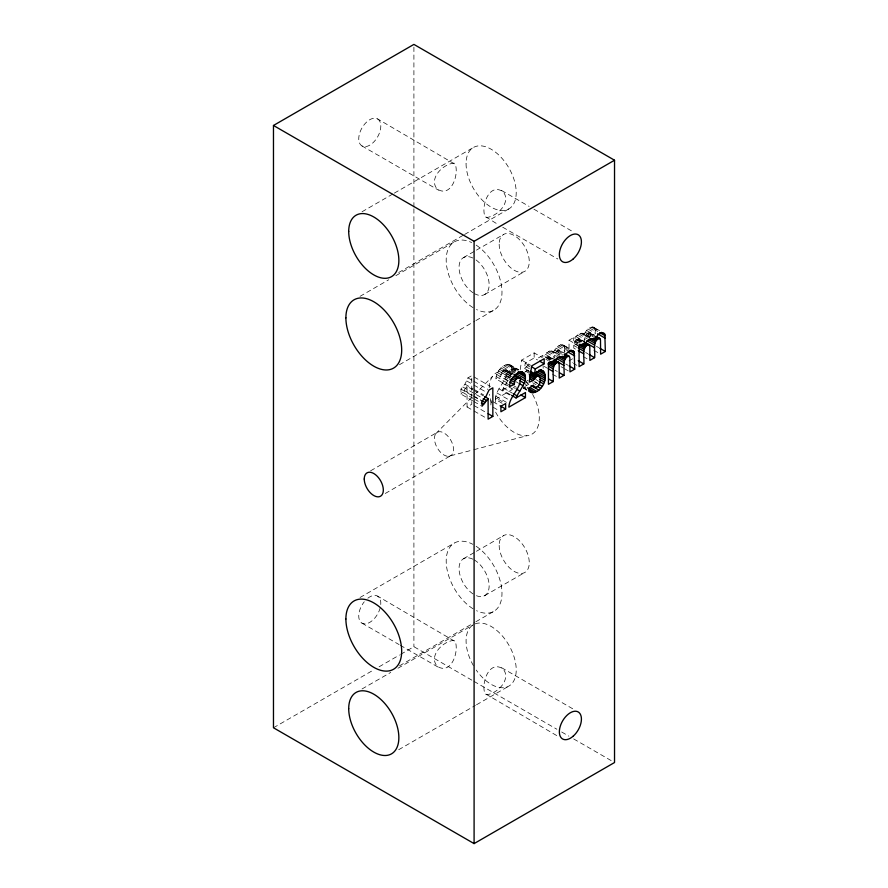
<?xml version="1.0" encoding="UTF-8"?>
<svg xmlns="http://www.w3.org/2000/svg" width="888" height="888" viewBox="0 0 888 888"><rect width="100%" height="100%" fill="white"/><g stroke="black" fill="none" stroke-linecap="round" stroke-linejoin="round"><path stroke-width="0.67" stroke-dasharray="4.44 3.33" d="M584.382 341.924L578.81 338.705C574.669 339.394 573.515 344.522 573.77 348.085L577.111 350.016M553.934 359.651C553.779 356.11 554.667 351.271 558.641 350.216L559.473 350.605L559.962 354.29M584.559 341.969C584.404 338.428 585.292 333.588 589.266 332.534L594.56 335.498M510.411 394.683L502.508 390.121C504.917 383.183 517.748 370.585 508.669 364.324C501.587 364.957 496.248 372.005 495.881 378.865L508.291 386.025M502.097 403.252L495.326 399.345C495.815 388.6 506.993 381.307 506.937 370.751L506.304 369.919L503.951 370.296L501.598 372.683L500.588 376.69L495.881 378.865M528.959 370.984L524.508 368.409L525.241 363.148L534.154 357.997L537.506 359.929M520.246 369.563L521.667 360.106L534.154 352.891L541.958 357.398M472.649 400.832L460.95 394.072L460.95 389.122L464.968 384.149L467.943 377.877L471.772 375.657L471.772 404.251L467.055 406.981L467.055 386.413L472.904 389.788M568.919 348.307L563.347 345.088L560.65 344.822L557.331 346.709L553.379 352.07L552.458 351.16L549.938 350.982L546.775 352.802L543.989 356.055M589.588 337.606L584.004 334.388L586.546 330.447L589.454 327.961L592.784 326.951L599.555 330.625M577.855 343.09L573.393 340.515C576.423 333.255 583.86 330.347 589.776 337.329M467.055 386.413L460.95 394.072M435.742 433.733L473.26 395.859M474.225 394.894L492.496 376.445M524.508 368.409L527.738 365.634L530.636 364.613M524.797 372.194L526.728 370.562L529.37 370.351M528.227 380.164L525.641 381.74M552.636 358.963L548.174 356.388L545.698 357.564L550.16 360.139M528.826 384.304L523.709 386.968L525.94 388.245M362.038 211.766L393.173 193.795M394.372 193.096L473.415 147.464M398.701 272.505L463.37 235.165M464.568 234.476L508.88 208.891M360.029 296.348L388.689 279.798M395.848 275.668L454.367 241.88M463.458 257.62L475.258 250.816M476.434 250.127L503.574 234.454M484.737 294.483L524.852 271.317M399.478 364.691L474.714 321.256M475.913 320.557L493.817 310.223M538.417 357.897L542.768 355.378L550.682 359.906M569.042 348.462L569.042 340.215L573.393 337.695L581.307 342.224M502.508 390.121L510.722 385.381M370.618 470.807L437.262 432.323M495.326 399.345L511.899 389.776L511.899 384.704M572.582 358.785L569.042 360.839L572.383 362.77M385.281 493.462L450.738 455.677M360.029 597.502L454.367 543.034M463.458 558.774L475.258 551.959M476.434 551.282L503.574 535.608M484.737 595.626L524.852 572.46M273.471 727.772L374.303 669.563M379.098 666.799L399.5 655.011M400.71 654.323L413.908 646.697L472.771 680.685M399.478 665.834L474.714 622.399M475.913 621.711L493.817 611.366M362.038 688.966L390.787 672.383M397.968 668.231L473.415 624.675M398.701 749.705L475.346 705.461M476.545 704.761L508.88 686.102M448.762 456.288A13.487 7.781 60 0 0 448.762 437.218A13.487 7.781 60 0 0 434.465 438.494A13.487 7.781 60 0 0 448.762 456.288L472.56 450.027M473.881 449.683L526.751 435.775M454.201 163.159C443.423 163.57 428.305 178.355 437.051 188.933C450.993 198.424 459.118 174.803 455.289 164.391L377.578 118.914A15.607 9.013 -60 0 0 359.118 135.287A15.607 9.013 -60 0 0 372.627 143.09A15.607 9.013 -60 0 0 377.578 118.914M485.958 217.527C496.736 217.105 511.854 202.331 503.108 191.741C489.166 182.262 481.041 205.872 484.87 216.284L497.935 224.442M454.201 640.359C443.423 640.781 428.305 655.555 437.051 666.144C450.993 675.624 459.118 652.014 455.289 641.602L377.578 596.114M485.958 694.727C496.736 694.316 511.854 679.531 503.108 668.953C489.166 659.462 481.041 683.083 484.87 693.495L557.797 736.208M501.565 190.498L529.104 206.393M533.888 209.157L573.404 231.979M361.971 145.943L438.594 190.187M502.719 227.206L557.797 258.996M592.784 326.951L599.478 330.813M593.983 327.406L599.278 331.069M591.275 327.139L597.968 331.002M594.827 328.493L595.193 330.003L598.534 331.934M589.454 327.961L596.148 331.812M587.956 329.026L595.759 333.533M586.546 330.447L594.35 334.954M589.266 332.534L593.728 335.109M590.098 332.922L590.465 334.154L593.806 336.086M588.078 332.922L593.65 336.141M585.236 332.234L594.15 337.385M587.112 333.655L593.806 337.518M586.213 334.709L590.675 337.274M581.94 333.111L589.743 337.618M585.458 335.997L587.69 337.285M580.563 333.289L587.257 337.151M578.965 334.01L587.179 338.772M577.4 335.12L585.203 339.627M596.425 346.309L598.656 347.596M575.957 336.574L583.76 341.081M578.177 338.75L584.049 342.135M577.366 339.116L581.829 341.691M578.81 338.705L579.775 340.859L582.006 342.146M576.323 339.882L581.895 343.101M593.928 350.327L599.5 353.546M575.402 340.925L578.743 342.857M574.647 342.191L577.988 344.122M569.042 340.215L577.955 345.354M574.148 343.612L577.489 345.543M573.859 345.476L577.2 347.408M585.68 352.514L587.912 353.801M583.183 356.532L588.755 359.751M562.16 344.633L568.853 348.496M563.347 345.088L568.653 348.751M560.65 344.822L568.453 349.328M564.202 346.176L564.568 347.685L567.909 349.617M558.83 345.643L567.743 350.782M557.331 346.709L565.134 351.215M555.921 348.129L564.835 353.28M558.641 350.216L563.924 353.18M557.453 350.605L563.181 353.768M554.611 349.916L562.404 354.423M556.487 351.337L563.181 355.2M555.588 352.392L560.039 354.956M552.458 351.16L559.151 355.022M573.504 363.414L576.845 365.334M551.315 350.793L559.118 355.3M549.938 350.982L557.742 355.478M548.34 351.692L556.554 356.454M546.775 352.802L554.578 357.309M565.8 363.991L568.031 365.279M545.332 354.257L553.135 358.763M548.174 356.388L553.091 359.24M547.552 356.432L553.124 359.651M546.742 356.798L551.193 359.374M548.64 356.665L549.15 358.541L551.381 359.829M561.072 366.722L563.303 368.009M564.413 368.653L568.875 371.228M545.887 359.252L548.118 360.539M555.056 370.196L557.287 371.484M544.255 366.411L547.596 368.342M552.558 374.214L557.009 376.79M521.667 360.106L530.58 365.257M525.241 363.148L529.703 365.723M527.738 365.634L529.958 366.922M526.107 366.8L529.448 368.731M526.728 370.562L528.948 371.85M525.729 371.262L529.082 373.193M535.719 379.365L537.939 380.786M509.812 364.668L518.836 369.874M508.669 364.324L518.625 369.908M511.377 366.311L517.016 369.563M507.337 364.391L517.493 370.252M511.766 367.565L517.404 370.818M505.805 364.846L515.961 370.707M534.942 381.685L537.162 382.972M534.398 381.773L537.74 383.705M511.899 369.108L516.405 371.717M504.073 365.701L515.362 372.216M532.689 382.739L536.03 384.671M511.743 371.073L515.129 373.027M502.475 366.744L513.764 373.26M506.304 369.919L513.075 373.826M505.294 369.774L513.186 374.325M526.007 382.029L528.238 383.305M501.021 367.954L512.309 374.47M525.685 382.195L527.916 383.483M503.951 370.296L511.854 374.858M507.148 372.239L512.798 375.491M499.7 369.33L512.121 376.501M502.63 371.317L511.655 376.534M506.904 374.037L510.289 375.99M498.523 370.873L510.933 378.033M501.598 372.683L510.633 377.9M506.171 376.146L510.689 378.743M516.172 381.762L518.592 383.305M523.443 386.68L525.674 387.967M497.524 372.583L508.813 379.098M523.976 387.889L526.207 389.177M523.509 387.701L525.74 388.988M523.62 388.145L526.961 390.076M523.476 388.089L526.817 390.021M504.839 378.688L508.225 380.652M496.758 374.492L508.491 381.241M514.152 386.014L516.405 387.312M496.203 376.579L508.624 383.749M506.315 383.272L508.569 384.571M513.086 387.179L515.34 388.478M502.253 383.061L507.903 386.324M509.024 386.968L513.542 389.577M503.474 388.056L512.509 393.262M498.945 388.811L510.234 395.327M474.114 377.012L490.498 386.469M496.947 392.962L508.225 399.478M467.943 377.877L472.627 380.575M473.792 381.252L487.834 389.366M495.87 396.226L507.148 402.741M466.788 380.974L472.649 384.36M473.815 385.037L486.691 392.463M502.297 401.631L495.604 397.769L495.604 403.23M464.968 384.149L473.16 388.877M474.325 389.555L483.694 394.96M474.07 390.465L483.438 395.87M493.118 401.787L499.8 405.65M462.87 386.99L482.084 397.957M464.224 390.476L472.416 395.204M473.593 395.882L480.608 399.933M493.118 407.248L499.8 411.111M460.95 389.122L472.649 395.882M473.815 396.548L480.841 400.61M462.648 392.329L473.182 398.412M474.347 399.089L480.197 402.464M473.815 401.509L480.841 405.561M474.114 405.605L485.825 412.354M467.055 406.981L472.904 410.356M474.07 411.033L485.769 417.793M501.565 667.698L573.404 709.179M473.97 681.374L556.865 729.237M561.671 732.001L568.875 736.163M573.681 738.938L612.121 761.138M361.971 623.143L399.089 644.577M400.288 645.265L438.594 667.388M583.094 333.477L584.004 334.388M595.193 330.003L595.315 332.478M590.465 334.154L590.587 336.608M564.568 347.685L564.69 352.802M579.775 340.859L579.842 343.301M549.15 358.541L549.217 360.983M573.393 337.695L573.393 340.515M543.145 365.767L543.145 368.276M542.768 355.378L542.768 357.254M534.154 352.891L534.154 357.997M490.886 400.499L490.886 405.96M413.908 47.164L413.908 207.404M413.908 208.791L413.908 646.697M532.589 394.372A35.465 20.48 60 0 1 530.935 434.698A35.465 20.48 60 0 1 495.215 411.388M491.63 402.986A35.465 20.48 60 0 1 489.521 394.239M489.166 387.745A35.465 20.48 60 0 1 513.131 373.904M525.108 383.66A35.465 20.48 60 0 1 526.751 385.625M476.168 245.121A39.449 22.777 60 0 1 501.986 291.952A39.449 22.777 60 0 1 476.523 309.546M473.06 307.648A39.449 22.777 60 0 1 446.198 260.75A39.449 22.777 60 0 1 471.672 242.557M476.057 259.962A21.279 12.288 60 0 1 489.11 285.858A21.279 12.288 60 0 1 474.092 293.429M473.115 292.818A21.279 12.288 60 0 1 459.052 267.366A21.279 12.288 60 0 1 473.115 258.153M473.415 665.623A35.465 20.48 60 0 1 483.449 623.387A35.465 20.48 60 0 1 515.895 674.347A35.465 20.48 60 0 1 476.257 670.085M476.168 546.275A39.449 22.777 60 0 1 501.986 593.106A39.449 22.777 60 0 1 476.523 610.689M473.06 608.791A39.449 22.777 60 0 1 446.198 561.194A39.449 22.777 60 0 1 472.882 544.322M474.092 559.829A21.279 12.288 60 0 1 489.11 584.737A21.279 12.288 60 0 1 476.057 595.559M473.115 593.972A21.279 12.288 60 0 1 459.052 568.509A21.279 12.288 60 0 1 473.115 559.296M367.854 598.19A15.607 9.013 -60 0 1 380.508 606.371A15.607 9.013 -60 0 1 363.181 623.654A15.607 9.013 -60 0 1 364.258 601.787M466.067 163.703A35.465 20.48 60 0 0 503.685 210.489A35.465 20.48 60 0 0 503.685 160.34A35.465 20.48 60 0 0 466.067 163.703M499.167 244.2A21.279 12.288 60 0 0 521.744 272.272A21.279 12.288 60 0 0 521.744 242.18A21.279 12.288 60 0 0 499.167 244.2M499.167 545.354A21.279 12.288 60 0 0 521.744 573.426A21.279 12.288 60 0 0 521.744 543.334A21.279 12.288 60 0 0 499.167 545.354"/><path stroke-width="1.33" d="M549.461 362.06L552.802 363.98L552.802 361.172L548.44 363.68L548.44 384.304L553.169 381.585C554.101 375.924 550.349 364.568 558.208 362.182L559.174 364.335L559.24 378.077L563.969 375.346C564.946 369.586 561.227 358.941 568.664 356.01L569.863 357.631L569.985 371.872L574.714 369.142L574.225 351.959L573.382 350.882L570.684 350.616L567.365 352.503L563.414 357.853L561.183 356.565M580.086 344.378L583.427 346.298L583.427 343.49L579.076 345.998L579.076 366.622L583.793 363.902C584.726 358.241 580.985 346.886 588.833 344.5L589.81 346.653L589.865 360.395L594.594 357.664C595.571 351.903 591.863 341.258 599.3 338.328L600.499 339.949L600.621 354.19L605.339 351.459L604.85 334.276L604.007 333.2L601.309 332.933L597.99 334.82L594.039 340.171L591.808 338.883M529.048 391.308C539.66 397.802 552.092 375.269 540.87 369.697M516.05 397.946C518.459 390.998 531.29 378.41 522.211 372.15C515.129 372.771 509.79 379.82 509.423 386.68L514.13 384.504L515.14 380.497L517.493 378.11L519.846 377.744L520.479 378.566C520.534 389.122 509.357 396.414 508.868 407.159L525.441 397.591L525.441 392.529L516.05 397.946L511.532 395.338M530.081 371.628L534.532 374.203L535.275 368.942L544.189 363.791L544.189 358.685L531.69 365.9L529.27 382.118L533.111 380.541L536.752 376.357L539.404 376.135C541.691 379.809 540.026 386.158 535.675 387.534L532.378 386.047M552.802 363.98C554.623 360.572 558.041 355.655 562.493 356.943L563.414 357.853M583.427 346.298C585.259 342.89 588.666 337.973 593.117 339.26L594.039 340.171M488.111 398.568L488.111 419.136L492.84 416.416L492.84 387.823L489.011 390.043L486.025 396.314L482.006 401.287L482.006 406.238L488.111 398.568L484.604 396.548M534.532 374.203L539.282 370.718L543.101 370.984M273.471 125.474L413.908 44.4L614.529 160.228L614.529 762.526L474.092 843.6L273.471 727.772L273.471 125.474L474.092 241.303L614.529 160.228M505.638 409.024L500.91 411.755L500.91 406.293L505.638 403.563L505.638 409.024L500.066 405.805M601.509 332.356L604.85 334.276M599.644 332.578L605.216 335.797M597.546 333.766L605.339 338.273M596.78 336.785L600.133 338.716M595.948 336.397L599.3 338.328M594.771 336.785L598.112 338.716M594.916 338.161L597.147 339.449M592.895 338.561L596.248 340.493M589.921 338.572L595.493 341.791M588.3 339.416L594.982 343.268M586.89 340.681L594.694 345.177M599.766 348.24L605.339 351.459M585.492 342.568L594.594 347.763M584.87 342.613L588.5 344.711M584.049 342.979L587.401 344.899M584.126 344.389L586.358 345.676M582.084 344.788L585.425 346.72M579.109 344.766L584.681 347.985M578.599 346.187L584.171 349.406M578.321 348.052L583.893 351.271M589.022 354.445L594.594 357.664M578.221 350.66L583.793 353.879M570.884 350.039L574.225 351.959M569.019 350.261L574.591 353.48M568.031 352.092L574.714 355.955M578.221 360.683L583.793 363.902M565.046 353.824L569.497 356.399M564.135 354.467L567.488 356.399M564.291 355.844L566.522 357.131M562.271 356.243L565.612 358.175M559.296 356.255L564.868 359.474M557.664 357.098L564.357 360.961M556.265 358.364L564.069 362.859M569.141 365.923L574.714 369.142M554.867 360.251L563.969 365.445M554.212 359.884L558.663 362.459M554.245 360.295L558.985 363.037M553.424 360.661L556.765 362.582M553.502 362.071L555.733 363.359M550.349 361.827L554.8 364.402M548.484 362.448L554.057 365.667M547.974 363.869L553.546 367.088M539.726 361.216L544.189 363.791M548.806 366.378L553.268 368.953M559.507 372.771L563.969 375.346M548.717 368.986L553.169 371.561M540.714 369.919L544.055 371.85M539.16 369.852L544.733 373.071M531.934 367.01L535.275 368.942M538.461 370.784L545.143 374.647M536.363 371.428L545.288 376.579M548.717 379.01L553.169 381.585M535.142 372.56L545.177 378.355M534.942 373.559L539.404 376.135M530.436 371.328L538.228 375.835M538.15 376.301L544.844 380.164M530.069 372.494L536.752 376.357M530.192 373.837L535.764 377.056M539.826 379.431L544.289 381.995M529.248 374.769L534.82 377.988M539.06 381.296L543.512 383.871M522.011 371.861L524.264 373.16M529.481 376.579L533.943 379.154M520.401 371.517L524.919 374.126M518.537 371.473L525.308 375.38M529.759 378.61L533.111 380.541M538.85 384.349L542.202 386.28M517.538 372.372L525.441 376.934M516.261 373.682L525.285 378.887M537.296 386.424L540.648 388.356M514.196 374.481L519.846 377.744M514.685 375.069L524.841 380.93M514.319 374.98L520.479 378.566M532.323 385.603L535.675 387.534M531.057 385.592L538.861 390.098M514.108 376.157L517.493 378.11M519.558 380.552L524.064 383.161M512.787 377.178L516.172 379.143M530.147 387.634L536.84 391.497M511.754 378.543L515.14 380.497M527.405 387.801L535.209 392.307M519.558 383.716L522.943 385.67M529.281 390.176L533.744 392.751M509.934 379.664L514.452 382.273M529.082 390.92L532.423 392.851M509.623 381.896L514.13 384.504M516.472 389.133L519.857 391.086M520.923 394.982L525.441 397.591M513.63 393.917L517.016 395.87M483.25 398.634L486.757 400.666M481.784 400.61L485.292 402.63M481.374 403.141L483.705 404.495M488.156 413.708L492.84 416.416M531.268 392.596L529.548 391.109L528.704 388.389L533.411 385.103L534.598 387.335M474.092 241.303L474.092 843.6M348.707 231.457A35.465 20.48 60 0 0 386.324 278.255A35.465 20.48 60 0 0 386.324 228.094A35.465 20.48 60 0 0 348.707 231.457M364.247 479.032A13.487 7.781 60 0 0 378.554 496.825A13.487 7.781 60 0 0 378.554 477.755A13.487 7.781 60 0 0 364.247 479.032M345.887 317.86A39.449 22.777 60 0 0 387.734 369.919A39.449 22.777 60 0 0 387.734 314.119A39.449 22.777 60 0 0 345.887 317.86M573.248 258.908A15.607 9.013 -60 0 0 578.188 234.743A15.607 9.013 -60 0 0 559.729 251.104A15.607 9.013 -60 0 0 573.248 258.908M348.707 708.668A35.465 20.48 60 0 0 386.324 755.455A35.465 20.48 60 0 0 386.324 705.305A35.465 20.48 60 0 0 348.707 708.668M345.887 619.003A39.449 22.777 60 0 0 387.734 671.062A39.449 22.777 60 0 0 387.734 615.273A39.449 22.777 60 0 0 345.887 619.003M573.248 736.119A15.607 9.013 -60 0 0 578.188 711.943A15.607 9.013 -60 0 0 559.729 728.315A15.607 9.013 -60 0 0 573.248 736.119"/></g></svg>
